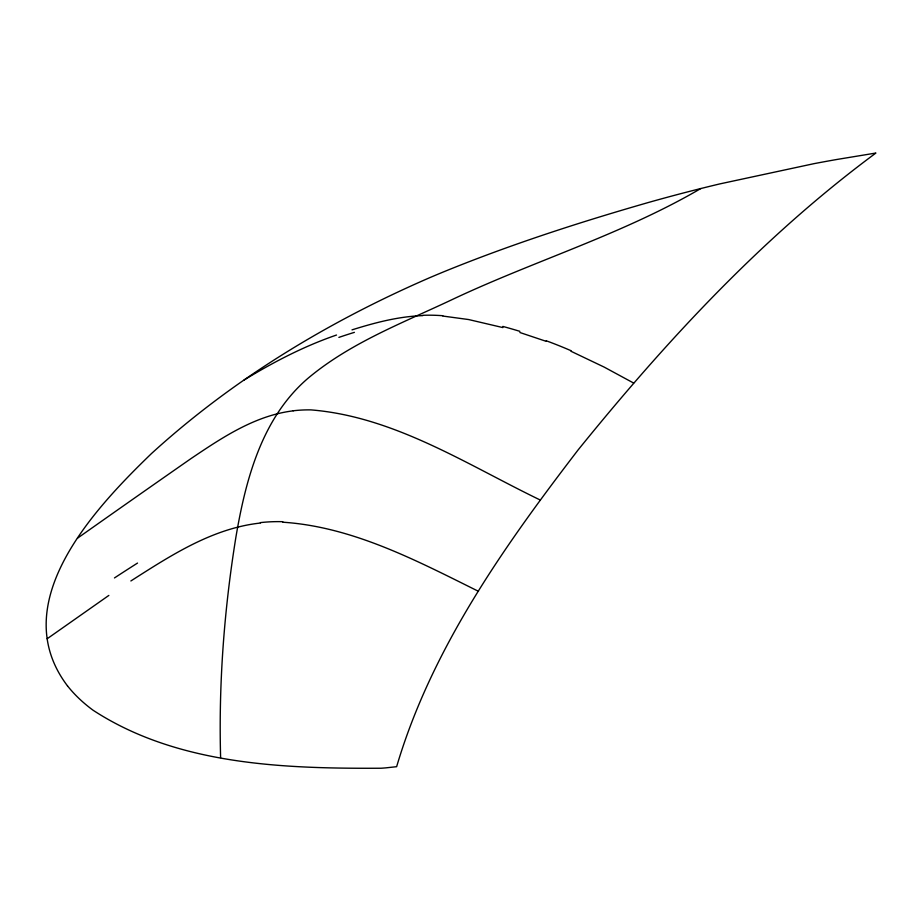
<?xml version="1.0" encoding="UTF-8"?>
<svg xmlns="http://www.w3.org/2000/svg" width="922" height="922" viewBox="0 0 922 922"><rect width="100%" height="100%" fill="white"/><g stroke="black" fill="none" stroke-linecap="round" stroke-linejoin="round"><path stroke-width="1.38" d="M67.49 685.887C5.013 603.368 94.102 508.967 151.531 453.509C232.84 379.334 328.439 321.651 429.214 277.902A507.941 211.449 -18 0 1 445.775 270.976C511.848 244.123 579.823 222.179 648.35 202.506A754.369 314.033 -18 0 1 719.667 183.939L813.965 163.667A766.332 319.012 -18 0 1 836.796 159.483L875.9 153.04C762.748 236.689 666.341 340.852 578.14 449.878C504.173 546.308 431.45 648.823 396.633 766.689L385.995 767.853A105.834 44.06 -18 0 1 380.982 768.233C283.722 768.718 177.151 765.11 93.087 710.24A557.441 232.056 -18 0 1 67.502 685.876M47.149 638.773L108.842 595.428M77.494 538.194C115.238 511.56 153.052 485.018 190.958 458.626C222.133 437.593 254.979 415.522 293.219 410.832M130.866 580.964C170.708 555.54 212.314 528.237 260.465 523.028M244.123 380.002C273.385 362.115 304.03 346.199 336.518 335.032M700.812 188.537C622.823 234.073 535.959 260.269 454.5 298.474C404.424 322.308 351.086 342.177 308.109 378.193C261.917 417.643 245.725 479.44 235.94 536.938C224.138 609.799 218.572 683.755 220.612 757.561M352.008 329.869C375.012 322.654 398.65 316.419 422.875 315.612M282.824 522.209C352.861 526.785 416.79 560.749 478.472 591.325M442.894 316.062L468.595 319.542L502.916 327.587M519.893 332.519L546.216 341.336M571.052 351.294L604.164 367.094L633.644 383.056M540.038 499.92C466.555 464.388 394.132 416.583 310.921 409.887A145.63 115.723 37.1 0 0 293.208 410.786M114.455 577.944A738.706 207.946 -40.5 0 1 137.528 563.065M260.373 522.613A193.954 167.193 55.8 0 1 282.766 521.691M546.262 340.783A360.352 255.705 39.1 0 1 571.144 350.752M502.836 326.423A503.712 341.267 37.3 0 1 519.87 331.332M422.737 315.301A199.844 130.486 35.6 0 1 442.767 315.716M338.881 337.394A855.662 501.015 26.1 0 1 354.405 332.358"/></g></svg>
